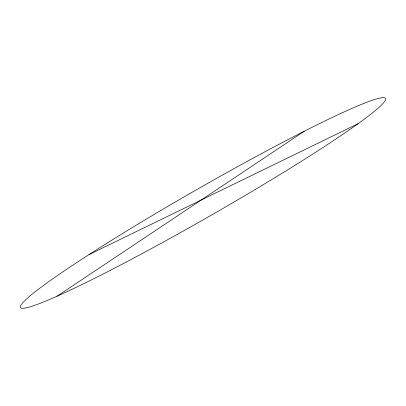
<?xml version="1.0" encoding="UTF-8"?>
<svg xmlns="http://www.w3.org/2000/svg" width="406" height="406" viewBox="0 0 406 406"><rect width="100%" height="100%" fill="white"/><g stroke="black" fill="none" stroke-linecap="round" stroke-linejoin="round"><path stroke-width="0.61" d="M57.068 296.218L304.221 131.275M89.066 254.552L358.026 123.744M110.64 270.157A210.394 14.723 -29.8 0 0 385.7 99.13A210.394 14.723 -29.8 0 0 112.609 239.677A210.394 14.723 -29.8 0 0 110.64 270.157"/></g></svg>
